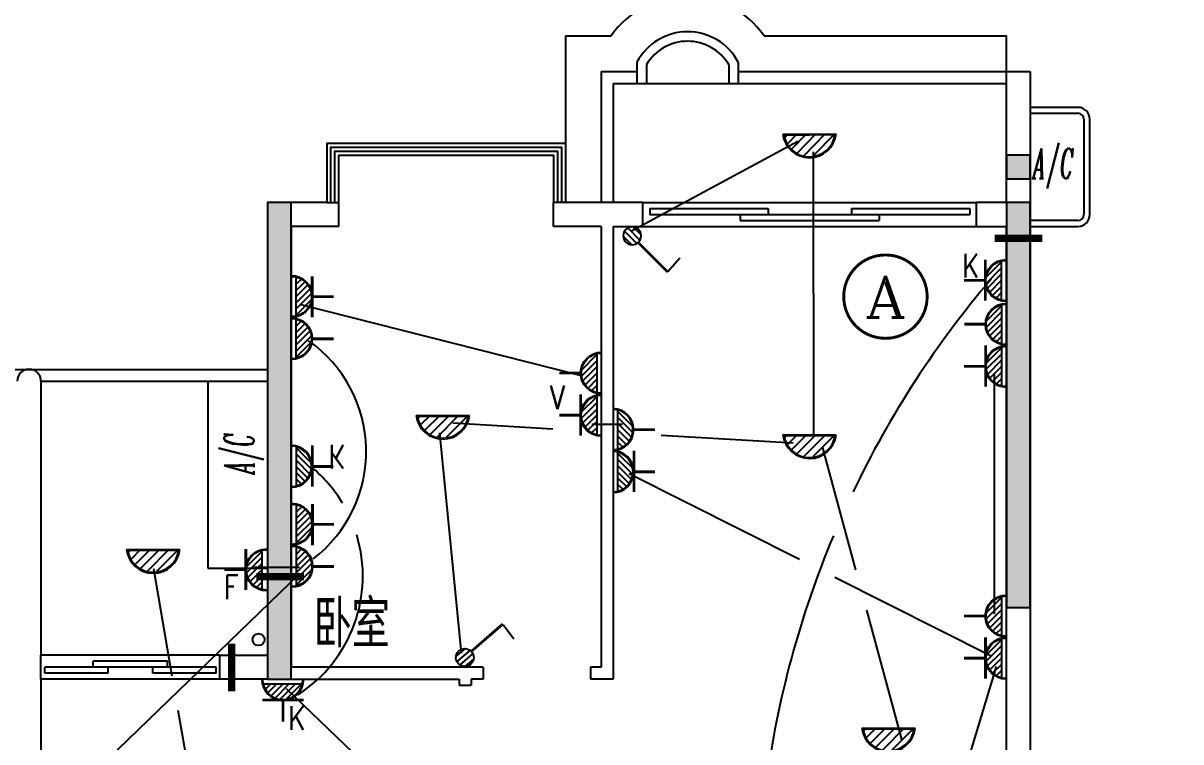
# Model space of a CAD drawing. Extents: x 45735 to 146968, y -75167 to -15767.
# Drawn here: x 96813 to 106526, y -32101 to -26067 of the extents above; entities that cross this region are included whole.
import ezdxf
from ezdxf.enums import TextEntityAlignment as Align

# ---------------------------------------------------------------- set-up
doc = ezdxf.new("R2010")
doc.units = 0
doc.header["$LTSCALE"] = 1000
doc.header["$MEASUREMENT"] = 0
doc.layers.get('0').update_dxf_attribs({"linetype": 'CONTINUOUS'})
for name, color, linetype in [('DJ', 4, 'CONTINUOUS'), ('KT', 251, 'CONTINUOUS'), ('PUB_TEXT', 7, 'CONTINUOUS'), ('WALL', 7, 'CONTINUOUS'), ('WINDOW', 7, 'CONTINUOUS'), ('WINDOW_TEXT', 7, 'CONTINUOUS'), ('WIRE', 1, 'CONTINUOUS'), ('文字', 7, 'CONTINUOUS'), ('构造柱', 7, 'CONTINUOUS'), ('柱', 252, 'CONTINUOUS'), ('空调位', 7, 'CONTINUOUS')]:
    doc.layers.add(name, color=color, linetype=linetype)
doc.styles.add('_HZTXT', font='txt.shx', dxfattribs={"width": 0.8, "bigfont": 'hztxt.shx'})
doc.styles.add('COMP', font='COMPLEX', dxfattribs={"bigfont": 'hztxt'})
doc.styles.add('HZTXT', font='romans.shx', dxfattribs={"width": 0.8, "bigfont": 'hztxt.shx'})
doc.styles.add('ITALICC', font='italicc.shx', dxfattribs={"width": 0.6})
doc.styles.add('SIMPLEX', font='SIMPLEX.SHX')

# ---------------------------------------------------------------- blocks, each defined once
blk = doc.blocks.new('_INDEX1')
at = {"const_width": 0.035}
blk.add_lwpolyline([(-0.5, 0, 1), (0.5, 0, 1)], format="xyb", close=True, dxfattribs=at)
at = {"style": 'COMP', "width": 2.333333}
blk.add_attdef('1', text='', height=0.5, dxfattribs=at).set_placement((-0.25, -0.25), (0.25, -0.25), align=Align.FIT)
blk = doc.blocks.new('*X18')
at = {"color": 0}
for p, q in [((-263, -529), (-33, -299)), ((-175, -529), (53, -301)), ((-87, -529), (121, -321)), ((-229, -406), (-188, -365)), ((2, -529), (178, -353)), ((90, -529), (224, -394)), ((179, -529), (262, -445)), ((267, -529), (289, -507))]:
    blk.add_line(p, q, dxfattribs=at)
blk = doc.blocks.new('K2303')
for p, q in [((-0.03, -2.63), (-0.03, 0.03)), ((0.07, -2.63), (0.07, 0.03)), ((-2.57, -4.69), (2.62, -4.69))]:
    blk.add_line(p, q)
for radius in [2.66, 2.56]:
    blk.add_arc((0.02, -5.3), radius, 0, 180)
at = {"xscale": 0.00888157894736835, "yscale": 0.00888157894736835, "zscale": 0.00888157894736835}
blk.add_blockref('*X18', (0, 0), dxfattribs=at)
blk = doc.blocks.new('*X20')
at = {"color": 0}
for p, q in [((-263, -529), (-33, -299)), ((-175, -529), (53, -301)), ((-87, -529), (121, -321)), ((-229, -406), (-188, -365)), ((2, -529), (178, -353)), ((90, -529), (224, -394)), ((179, -529), (262, -445)), ((267, -529), (289, -507))]:
    blk.add_line(p, q, dxfattribs=at)
blk = doc.blocks.new('K2307')
for p, q in [((-0.03, -2.63), (-0.03, 0.03)), ((0.07, -2.63), (0.07, 0.03)), ((-2.62, -2.6), (2.57, -2.6)), ((-2.62, -2.7), (2.57, -2.7)), ((-2.57, -4.69), (2.62, -4.69))]:
    blk.add_line(p, q)
for radius in [2.66, 2.56]:
    blk.add_arc((0.02, -5.3), radius, 0, 180)
at = {"xscale": 0.00888157894736835, "yscale": 0.00888157894736835, "zscale": 0.00888157894736835}
blk.add_blockref('*X20', (0, 0), dxfattribs=at)
blk = doc.blocks.new('插座')
at = {"layer": 'DJ', "xscale": 66.096, "yscale": 66.096, "zscale": 66.096, "rotation": 270}
for name, p in [('K2303', (-175.4, 269.9)), ('K2307', (-174.7, -84.1))]:
    blk.add_blockref(name, p, dxfattribs=at)
blk = doc.blocks.new('*X27')
at = {"color": 0}
for p, q in [((-100, 254), (-4, 350)), ((-85, 198), (52, 335)), ((-49, 163), (87, 299)), ((9, 150), (100, 241))]:
    blk.add_line(p, q, dxfattribs=at)
blk = doc.blocks.new('K2361')
for p, q in [((0.63, 1.76), (3.86, 4.99)), ((0.7, 1.68), (3.94, 4.92)), ((3.94, 4.92), (5.24, 3.43))]:
    blk.add_line(p, q)
blk.add_circle((0, 0.99), 0.987)
at = {"xscale": 0.0098684210526315, "yscale": 0.0098684210526315, "zscale": 0.0098684210526315}
blk.add_blockref('*X27', (0, -1.48), dxfattribs=at)
blk = doc.blocks.new('单极开关')
at = {"layer": 'DJ', "xscale": -76.142592, "yscale": 76.142592, "zscale": 76.142592, "rotation": 180.0000000000094}
blk.add_blockref('K2361', (-170.4, 89.8), dxfattribs=at)
blk = doc.blocks.new('*X15')
at = {"color": 0}
for p, q in [((-273, -61), (-246, -34)), ((-244, -138), (-140, -34)), ((-198, -198), (-34, -34)), ((-138, -244), (71, -35)), ((-61, -273), (177, -35)), ((41, -277), (283, -36))]:
    blk.add_line(p, q, dxfattribs=at)
blk = doc.blocks.new('K2211')
for p, q in [((-2.94, -0.33), (2.94, -0.35)), ((-2.94, -0.43), (2.94, -0.45))]:
    blk.add_line(p, q)
for radius, start, end in [(2.96, 186.3827, 353.1593), (2.86, 186.615, 352.9271)]:
    blk.add_arc((0, 0), radius, start, end)
at = {"xscale": 0.0098684210526315, "yscale": 0.0098684210526315, "zscale": 0.0098684210526315}
blk.add_blockref('*X15', (0, 0), dxfattribs=at)
blk = doc.blocks.new('吸顶灯')
at = {"layer": 'DJ', "xscale": -76.03200000000001, "yscale": 76.03200000000001, "zscale": 76.03200000000001}
blk.add_blockref('K2211', (-108.6, 374.2), dxfattribs=at)

msp = doc.modelspace()

# ---------------------------------------------------------------- hatches: boundary and pattern name
at = {"layer": '构造柱'}
msp.add_hatch(color=256, dxfattribs=at).paths.add_polyline_path([(105062.6, -27375.5), (105262.6, -27375.5), (105262.6, -27175.5), (105062.6, -27175.5)])
at = {"layer": '柱'}
h = msp.add_hatch(color=256, dxfattribs=at)
h.paths.add_polyline_path([(105162.6, -39974.5), (105162.6, -39774.5), (105862.6, -39774.5), (105862.6, -42174.5), (105062.6, -42174.5), (105062.6, -41974.5), (105662.6, -41974.5), (105662.6, -39974.5)])
h.paths.add_polyline_path([(92062.6, -42774.5), (91562.6, -42774.5), (91562.6, -44374.5), (91762.6, -44374.5), (91762.6, -42974.5), (92062.6, -42974.5)])
h.paths.add_polyline_path([(91562.6, -46274.5), (91762.6, -46274.5), (91762.6, -48074.5), (92212.6, -48074.5), (92212.6, -48274.5), (91562.6, -48274.5)])
h.paths.add_polyline_path([(88962.6, -36574.5), (89162.6, -36574.5), (89162.6, -38174.5), (89462.6, -38174.5), (89462.6, -38374.5), (88962.6, -38374.5)])
h.paths.add_polyline_path([(89462.6, -28974.5), (88962.6, -28974.5), (88962.6, -31974.5), (89162.6, -31974.5), (89162.6, -29174.5), (89462.6, -29174.5)])
h.paths.add_polyline_path([(94762.6, -48074.5), (94762.6, -48274.5), (96162.6, -48274.5), (96162.6, -48074.5), (95462.6, -48074.5), (95462.6, -47274.5), (95262.6, -47274.5), (95262.6, -48074.5)])
h.paths.add_polyline_path([(95562.6, -41574.5), (96062.6, -41574.5), (96062.6, -43564.5), (95862.6, -43564.5), (95862.6, -41774.5), (95562.6, -41774.5)])
h.paths.add_polyline_path([(100762.6, -47174.5), (100962.6, -47174.5), (100962.6, -48774.5), (100762.6, -48774.5)])
h.paths.add_polyline_path([(105062.6, -46774.5), (105262.6, -46774.5), (105262.6, -48774.5), (105062.6, -48774.5)])
h.paths.add_polyline_path([(100962.6, -41574.5), (100962.6, -41774.5), (98962.6, -41774.5), (98962.6, -41574.5)])
h.paths.add_polyline_path([(104062.6, -39974.5), (104062.6, -39774.5), (103362.6, -39774.5), (103362.6, -42174.5), (104162.6, -42174.5), (104162.6, -41974.5), (103562.6, -41974.5), (103562.6, -39974.5)])
h.paths.add_polyline_path([(103562.6, -39974.5), (103562.6, -41974.5)], flags=16)
h.paths.add_polyline_path([(96762.6, -35574.5), (96762.6, -35374.5), (99062.6, -35374.5), (99062.6, -35574.5)])
h.paths.add_polyline_path([(92762.6, -35624.5), (92762.6, -35374.5), (94162.6, -35374.5), (94162.6, -35624.5)])
h.paths.add_polyline_path([(95262.6, -38374.5), (95262.6, -38174.5), (97262.6, -38174.5), (97262.6, -38374.5)])
h.paths.add_polyline_path([(92362.6, -28974.5), (93062.6, -28974.5), (93062.6, -30274.5), (93062.6, -30474.5), (92862.6, -30474.5), (92862.6, -29174.5), (92362.6, -29174.5)])
h.paths.add_polyline_path([(105062.6, -34574.5), (105262.6, -34574.5), (105262.6, -35574.5), (103962.6, -35574.5), (103962.6, -35374.5), (105062.6, -35374.5)])
h.paths.add_polyline_path([(98862.6, -31574.5), (99062.6, -31574.5), (99062.6, -27574.5), (98862.6, -27574.5)])
h.paths.add_polyline_path([(105062.6, -30974.5), (105262.6, -30974.5), (105262.6, -27574.5), (105062.6, -27574.5)])
h.paths.add_polyline_path([(120262.6, -35624.5), (120262.6, -35374.5), (118862.6, -35374.5), (118862.6, -35624.5)])
h.paths.add_polyline_path([(112062.6, -41574.5), (112062.6, -41774.5), (114062.6, -41774.5), (114062.6, -41574.5)])
h.paths.add_polyline_path([(107962.6, -46774.5), (107762.6, -46774.5), (107762.6, -48774.5), (107962.6, -48774.5)])
h.paths.add_polyline_path([(112262.6, -47174.5), (112062.6, -47174.5), (112062.6, -48774.5), (112262.6, -48774.5)])
h.paths.add_polyline_path([(108962.6, -39974.5), (108962.6, -39774.5), (109662.6, -39774.5), (109662.6, -42174.5), (108862.6, -42174.5), (108862.6, -41974.5), (109462.6, -41974.5), (109462.6, -39974.5)])
h.paths.add_polyline_path([(107862.6, -39974.5), (107862.6, -39774.5), (107162.6, -39774.5), (107162.6, -42174.5), (107962.6, -42174.5), (107962.6, -41974.5), (107362.6, -41974.5), (107362.6, -39974.5)])
h.paths.add_polyline_path([(109462.6, -39974.5), (109462.6, -41974.5)], flags=16)
h.paths.add_polyline_path([(118262.6, -48074.5), (118262.6, -48274.5), (116862.6, -48274.5), (116862.6, -48074.5), (117562.6, -48074.5), (117562.6, -47274.5), (117762.6, -47274.5), (117762.6, -48074.5)])
h.paths.add_polyline_path([(117462.6, -41574.5), (116962.6, -41574.5), (116962.6, -43564.5), (117162.6, -43564.5), (117162.6, -41774.5), (117462.6, -41774.5)])
h.paths.add_polyline_path([(107962.6, -34574.5), (107762.6, -34574.5), (107762.6, -35574.5), (109062.6, -35574.5), (109062.6, -35374.5), (107962.6, -35374.5)])
h.paths.add_polyline_path([(107962.6, -30974.5), (107762.6, -30974.5), (107762.6, -27574.5), (107962.6, -27574.5)])
h.paths.add_polyline_path([(116262.6, -35574.5), (116262.6, -35374.5), (113962.6, -35374.5), (113962.6, -35574.5)])
h.paths.add_polyline_path([(117762.6, -38374.5), (117762.6, -38174.5), (115762.6, -38174.5), (115762.6, -38374.5)])
h.paths.add_polyline_path([(114162.6, -31574.5), (113962.6, -31574.5), (113962.6, -27574.5), (114162.6, -27574.5)])
h.paths.add_polyline_path([(121462.6, -46274.5), (121262.6, -46274.5), (121262.6, -48074.5), (120812.6, -48074.5), (120812.6, -48274.5), (121462.6, -48274.5)])
h.paths.add_polyline_path([(120962.6, -42774.5), (121462.6, -42774.5), (121462.6, -44374.5), (121262.6, -44374.5), (121262.6, -42974.5), (120962.6, -42974.5)])
h.paths.add_polyline_path([(124062.6, -36574.5), (123862.6, -36574.5), (123862.6, -38174.5), (123562.6, -38174.5), (123562.6, -38374.5), (124062.6, -38374.5)])
h.paths.add_polyline_path([(120662.6, -28974.5), (119962.6, -28974.5), (119962.6, -30274.5), (119962.6, -30474.5), (120162.6, -30474.5), (120162.6, -29174.5), (120662.6, -29174.5)])
h.paths.add_polyline_path([(123562.6, -28974.5), (124062.6, -28974.5), (124062.6, -31974.5), (123862.6, -31974.5), (123862.6, -29174.5), (123562.6, -29174.5)])

# ---------------------------------------------------------------- linework, layer by layer
for p, q in [((102012.6, -27574.5), (104812.6, -27574.5)), ((102070.9, -27624.7), (102070.9, -27674.5)), ((102070.9, -27624.7), (103062.6, -27624.7)), ((102070.9, -27674.5), (103062.6, -27674.5)), ((102829.2, -27674.5), (102829.2, -27724.2)), ((103062.6, -27624.7), (103062.6, -27674.5)), ((103062.6, -27674.5), (103762.6, -27674.5)), ((103762.6, -27624.7), (104754.2, -27624.7)), ((103762.6, -27624.7), (103762.6, -27674.5)), ((103762.6, -27674.5), (104754.2, -27674.5)), ((103995.9, -27674.5), (103995.9, -27724.2)), ((104754.2, -27624.7), (104754.2, -27674.5)), ((102012.6, -27774.5), (104812.6, -27774.5)), ((102829.2, -27724.2), (103995.9, -27724.2)), ((98462.6, -31374.5), (96962.6, -31374.5)), ((98025.1, -31424.7), (97400.1, -31424.7)), ((97400.1, -31474.5), (97400.1, -31424.7)), ((98025.1, -31474.5), (98025.1, -31424.7)), ((97525.1, -31474.5), (96993.8, -31474.5)), ((96993.8, -31524.2), (96993.8, -31474.5)), ((97525.1, -31524.2), (96993.8, -31524.2)), ((97525.1, -31524.2), (97525.1, -31474.5)), ((97900.1, -31474.5), (97525.1, -31474.5)), ((98431.3, -31474.5), (97900.1, -31474.5)), ((97900.1, -31524.2), (97900.1, -31474.5)), ((98431.3, -31524.2), (97900.1, -31524.2)), ((98431.3, -31524.2), (98431.3, -31474.5)), ((98462.6, -31574.5), (96962.6, -31574.5))]:
    msp.add_line(p, q)
for points in [[(99362.6, -27574.5), (99362.6, -27074.5), (101362.6, -27074.5), (101362.6, -27574.5)], [(99395.9, -27574.5), (99395.9, -27107.8), (101329.2, -27107.8), (101329.2, -27574.5)], [(99429.2, -27574.5), (99429.2, -27141.1), (101295.9, -27141.1), (101295.9, -27574.5)], [(99462.6, -27574.5), (99462.6, -27174.5), (101262.6, -27174.5), (101262.6, -27574.5)]]:
    msp.add_lwpolyline(points)
at = {"layer": 'KT', "const_width": 60}
for points in [[(104962.6, -27874.5), (105362.6, -27874.5)], [(98768.2, -30714.5), (99168.2, -30714.5)], [(98768.2, -30714.5), (99168.2, -30714.5)], [(98562.6, -31276.1), (98562.6, -31676.1)]]:
    msp.add_lwpolyline(points, dxfattribs=at)
at = {"layer": 'WALL'}
for p, q in [((105062.6, -26474.5), (105262.6, -26474.5)), ((105062.6, -27574.5), (105062.6, -26474.5)), ((105262.6, -26474.5), (105262.6, -33464.5)), ((98862.6, -27574.5), (98862.6, -31374.5)), ((99362.6, -27574.5), (98862.6, -27574.5)), ((99362.6, -27574.5), (99462.6, -27574.5)), ((99362.6, -27574.5), (99362.6, -27574.5)), ((99462.6, -27574.5), (99462.6, -27574.5)), ((99462.6, -27774.5), (99462.6, -27574.5)), ((101362.6, -27574.5), (101262.6, -27574.5)), ((101262.6, -27574.5), (101262.6, -27574.5)), ((101262.6, -27774.5), (101262.6, -27574.5)), ((101362.6, -27574.5), (101362.6, -27574.5)), ((102012.6, -27574.5), (101362.6, -27574.5)), ((102012.6, -27774.5), (102012.6, -27574.5)), ((105062.6, -27574.5), (104812.6, -27574.5)), ((104812.6, -27774.5), (104812.6, -27574.5)), ((99062.6, -27774.5), (99062.6, -31474.5)), ((99462.6, -27774.5), (99062.6, -27774.5)), ((101662.6, -27774.5), (101262.6, -27774.5)), ((101662.6, -27774.5), (101662.6, -31474.5)), ((101762.6, -27774.5), (101762.6, -31574.5)), ((101762.6, -27774.5), (102012.6, -27774.5)), ((104812.6, -27774.5), (105062.6, -27774.5)), ((105062.6, -32774.5), (105062.6, -27774.5)), ((96962.6, -29073.4), (96962.6, -31374.5)), ((96962.6, -31574.5), (96962.6, -31374.5)), ((96962.6, -31374.5), (96962.6, -31374.5)), ((98462.6, -31374.5), (98862.6, -31374.5)), ((98462.6, -31574.5), (98462.6, -31374.5)), ((100672.6, -31474.5), (99052.6, -31474.5)), ((100672.6, -31474.5), (100672.6, -31574.5)), ((101662.6, -31474.5), (101572.6, -31474.5)), ((101572.6, -31474.5), (101572.6, -31574.5)), ((96962.6, -31574.5), (96962.6, -35384.5)), ((96962.6, -31574.5), (96962.6, -31574.5)), ((98862.6, -31574.5), (98462.6, -31574.5)), ((98962.6, -31574.5), (100472.6, -31574.5)), ((100472.6, -31574.5), (100472.6, -31624.5)), ((100472.6, -31624.5), (100572.6, -31624.5)), ((100572.6, -31574.5), (100572.6, -31624.5)), ((100672.6, -31574.5), (100572.6, -31574.5)), ((101762.6, -31574.5), (101572.6, -31574.5))]:
    msp.add_line(p, q, dxfattribs=at)
msp.add_arc((96862.6, -29073.4), 100, 0, 180, dxfattribs=at)
at = {"layer": 'WINDOW'}
for p, q in [((101362.6, -26174.5), (101746.4, -26174.5)), ((101362.6, -26174.5), (101362.6, -27574.5)), ((103028.8, -26174.5), (105062.6, -26174.5)), ((105062.6, -26474.5), (105062.6, -26174.5)), ((101962.6, -26395.1), (101962.6, -26574.5)), ((102042.6, -26416), (102042.6, -26574.5)), ((102732.6, -26416), (102732.6, -26574.5)), ((102812.6, -26395.1), (102812.6, -26574.5)), ((101662.6, -26474.5), (101962.6, -26474.5)), ((101662.6, -26474.5), (101662.6, -27574.5)), ((102812.6, -26474.5), (105062.6, -26474.5)), ((101762.6, -26574.5), (105062.6, -26574.5)), ((101762.6, -26574.5), (101762.6, -27574.5)), ((92862.6, -28973.4), (98862.4, -28974.4)), ((96962.6, -29073.4), (98862.6, -29073.4))]:
    msp.add_line(p, q, dxfattribs=at)
for radius, start, end in [(781.1, 34.82906, 145.17094), (481.1, 27.95073, 152.04927), (401.1, 30.6737, 149.3263)]:
    msp.add_arc((102387.6, -26620.6), radius, start, end, dxfattribs=at)
at = {"layer": 'WIRE'}
for p, q in [((103311.5, -27062.1), (101915.9, -27814.7)), ((103440.4, -27146.7), (103444.4, -29528)), ((99131.1, -28425.8), (101483.6, -29023.2)), ((104958.8, -29007.3), (104958.8, -31030)), ((101257.5, -29475.3), (100416.9, -29425.7)), ((100491.1, -31355.3), (100307.7, -29507)), ((101583.5, -29435.5), (101840.6, -29435.5)), ((103273, -29594.4), (102164.9, -29528.9)), ((103799.4, -30655.7), (103522.8, -29631.6)), ((103327.8, -30571.4), (101897.1, -29850.1)), ((99135.8, -30688.6), (97067.8, -32684.5)), ((98064.7, -31550), (97909.1, -30648.2)), ((99132.5, -30636.8), (98750.6, -30636.8)), ((104933.7, -31380.9), (103623.3, -30720.3)), ((104186.8, -32089.7), (103891, -30994.7)), ((104976.5, -31469.3), (104594.8, -32731.1)), ((99888.8, -32485.7), (99022.1, -31656.5)), ((98384.3, -33402.1), (98114.5, -31838.6))]:
    msp.add_line(p, q, dxfattribs=at)
for centre, radius, start, end in [((111199.3, -33547.8), 8226.6, 139.59638, 154.47408), ((98556.9, -29663.6), 1134.9, 307.434, 54.97978), ((98477.6, -30708.4), 1185.4, 31.08092, 50.43074), ((98477.6, -30708.4), 1185.4, 302.77474, 16.96149), ((111199.3, -33547.8), 8226.6, 157.27946, 172.42689)]:
    msp.add_arc(centre, radius, start, end, dxfattribs=at)
at = {"layer": '构造柱'}
msp.add_lwpolyline([(105062.6, -27375.5), (105262.6, -27375.5), (105262.6, -27175.5), (105062.6, -27175.5)], close=True, dxfattribs=at)
at = {"layer": '柱'}
for points in [[(98862.6, -31574.5), (99062.6, -31574.5), (99062.6, -27574.5), (98862.6, -27574.5)], [(105062.6, -30974.5), (105262.6, -30974.5), (105262.6, -27574.5), (105062.6, -27574.5)]]:
    msp.add_lwpolyline(points, close=True, dxfattribs=at)
at = {"layer": '空调位'}
for p, q in [((105662.6, -26774.5), (105262.6, -26774.5)), ((105262.6, -26824.5), (105662.6, -26824.5)), ((105712.6, -26874.5), (105712.6, -27674.5)), ((105762.6, -27674.5), (105762.6, -26874.5)), ((105662.6, -27724.5), (105262.6, -27724.5)), ((105262.6, -27774.5), (105662.6, -27774.5)), ((98362.6, -29073.4), (98862.6, -29073.4)), ((98362.6, -29073.4), (98362.6, -30643.4)), ((98362.6, -30643.4), (98862.6, -30643.4))]:
    msp.add_line(p, q, dxfattribs=at)
msp.add_circle((98788.1, -31242.5), 50, dxfattribs=at)
for centre, radius, start, end in [((105662.6, -26874.5), 100, 0, 90), ((105662.6, -26874.5), 50, 0, 90), ((105662.6, -27674.5), 50, 270, 0), ((105662.6, -27674.5), 100, 270, 0)]:
    msp.add_arc(centre, radius, start, end, dxfattribs=at)

# ---------------------------------------------------------------- block references
at = {"layer": 'DJ', "yscale": 66.096, "zscale": 66.096}
for p, xscale, rotation in [((104709.2, -28227.3), -66.096, 90), ((99413.5, -29787.3), 66.096, 270), ((98504.9, -30656.3), -66.096, 90), ((98992.3, -31927.2), 66.096, 180)]:
    msp.add_blockref('K2307', p, dxfattribs=dict(at, xscale=xscale, rotation=rotation))
at = {"layer": 'PUB_TEXT'}
ref = msp.add_blockref('_INDEX1', (104047.7, -28363.6), dxfattribs=dict(at, xscale=700, yscale=700, zscale=700))
ref.add_attrib('1', 'A', dxfattribs={"layer": '0', "height": 350, "style": 'COMP', "width": 1.166667}).set_placement((103872.7, -28538.6), (104222.7, -28538.6), align=Align.FIT)
at = {"layer": 'WIRE', "xscale": -1}
for name, p, rotation in [('吸顶灯', (103306.2, -27347.8), 0.7878173038216396), ('插座', (99589, -28447.9), 180), ('插座', (99592, -30359.6), 180), ('单极开关', (100690, -31391.9), 175.8274106802994)]:
    msp.add_blockref(name, p, dxfattribs=dict(at, rotation=rotation))
at = {"layer": 'WIRE'}
for name, p in [('单极开关', (102092.7, -27867.1)), ('插座', (102285.7, -29748))]:
    msp.add_blockref(name, p, dxfattribs=at)
at = {"layer": 'WIRE', "xscale": -1}
for name, p in [('插座', (104536.5, -28864.2)), ('插座', (101140.2, -29274.7)), ('吸顶灯', (100225.5, -29708.8)), ('吸顶灯', (103302.1, -29871.4)), ('吸顶灯', (97795.3, -30834.7)), ('插座', (104535.5, -31314.2)), ('吸顶灯', (103964.5, -32334.8))]:
    msp.add_blockref(name, p, dxfattribs=at)

# ---------------------------------------------------------------- texts
at = {"layer": 'DJ', "style": '_HZTXT', "width": 0.8}
for s, p in [('K', (104691.8, -28204.2)), ('V', (101234.4, -29308.8)), ('F', (98498.3, -30902.6)), ('K', (99038.1, -32000.4))]:
    msp.add_text(s, height=200, dxfattribs=at).set_placement(p)
at = {"layer": 'DJ', "style": '_HZTXT', "oblique": -180, "text_generation_flag": 4, "width": 0.8}
msp.add_text('K', height=200, dxfattribs=at).set_placement((99374.9, -29606.8))
at = {"layer": 'WINDOW_TEXT', "style": 'SIMPLEX', "flags": 9}
msp.add_attdef('A', text='', height=1, rotation=90, dxfattribs=at).set_placement((99412.6, -27574.5), align=Align.MIDDLE)
at = {"layer": '文字', "style": 'HZTXT', "width": 0.8}
msp.add_text('卧室', height=400, dxfattribs=at).set_placement((99249.5, -31310.5))
at = {"layer": '空调位', "style": 'ITALICC', "width": 0.5}
msp.add_text('A/C', height=250, dxfattribs=at).set_placement((105287.1, -27371))
msp.add_text('A/C', height=250, dxfattribs=at).set_placement((105287.1, -27371))
msp.add_text('A/C', height=250, rotation=90, dxfattribs=at).set_placement((98749.9, -29849.9))

doc.saveas('drawing.dxf')
